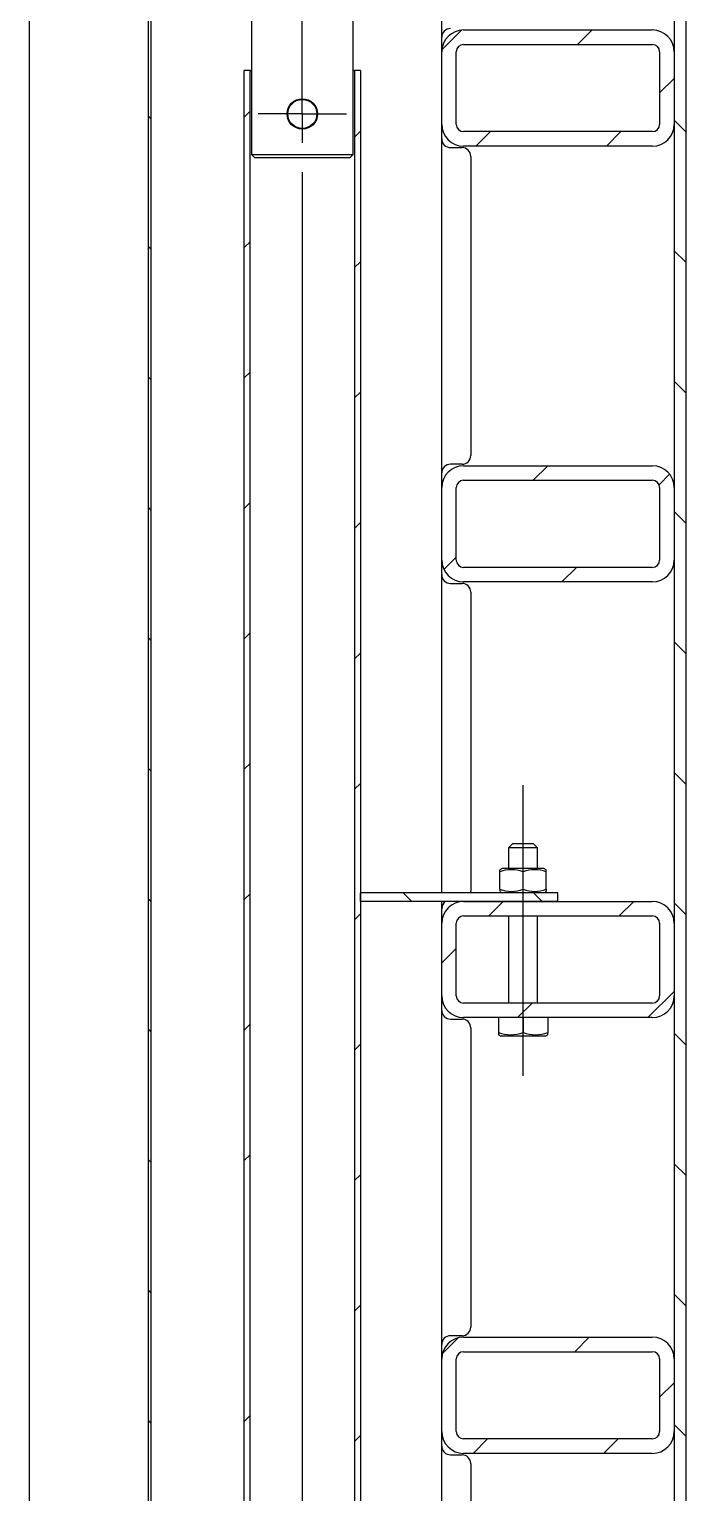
# Model space of a CAD drawing. Header units: millimetres. Extents: x 0 to 594, y 0 to 420.
# Drawn here: x 269.9 to 292.5, y 308.8 to 359.2 of the extents above; entities that cross this region are included whole.
import ezdxf

# ---------------------------------------------------------------- set-up
doc = ezdxf.new("R2010")
doc.units = ezdxf.units.MM
doc.layers.add('FORMAT', color=7, linetype='Continuous')

# ---------------------------------------------------------------- blocks, each defined once
blk = doc.blocks.new('SW_HATCH_0')
at = {"color": 0, "linetype": 'Continuous', "lineweight": 18}
for p, q in [((12.9, 188.015), (13.582, 188.697)), ((17.575, 188.2), (18.075, 188.7)), ((20.397, 186.532), (20.897, 187.032)), ((6.097, 185.703), (6.297, 185.903)), ((2.897, 185.632), (2.797, 185.732)), ((21.297, 185.193), (20.897, 185.593)), ((9.897, 185.012), (10.097, 185.212)), ((14.075, 184.7), (14.575, 185.2)), ((18.565, 184.7), (19.065, 185.2)), ((6.097, 181.212), (6.297, 181.412)), ((2.897, 181.142), (2.797, 181.242)), ((21.297, 180.703), (20.897, 181.103)), ((9.897, 180.522), (10.097, 180.722)), ((6.097, 176.722), (6.297, 176.922)), ((2.897, 176.652), (2.797, 176.752)), ((21.297, 176.212), (20.897, 176.612)), ((9.897, 176.032), (10.097, 176.232)), ((16.046, 173.2), (16.546, 173.7)), ((20.379, 173.044), (20.742, 173.407)), ((6.097, 172.232), (6.297, 172.432)), ((2.897, 172.162), (2.797, 172.262)), ((21.297, 171.722), (20.897, 172.122)), ((9.897, 171.542), (10.097, 171.742)), ((12.971, 170.126), (13.397, 170.552)), ((17.036, 169.7), (17.536, 170.2)), ((2.897, 167.672), (2.797, 167.772)), ((6.097, 167.742), (6.297, 167.942)), ((21.297, 167.232), (20.897, 167.632)), ((9.897, 167.052), (10.097, 167.252)), ((2.897, 163.182), (2.797, 163.282)), ((6.097, 163.252), (6.297, 163.452)), ((9.897, 162.562), (10.097, 162.762)), ((21.297, 162.742), (20.897, 163.142)), ((2.897, 158.691), (2.797, 158.791)), ((6.097, 158.762), (6.297, 158.962)), ((11.869, 158.7), (11.569, 159)), ((14.516, 158.2), (15.016, 158.7)), ((16.359, 158.7), (16.059, 159)), ((19.006, 158.2), (19.506, 158.7)), ((9.897, 158.072), (10.097, 158.272)), ((21.297, 158.252), (20.897, 158.652)), ((12.897, 156.582), (13.397, 157.082)), ((15.506, 154.7), (16.006, 155.2)), ((19.996, 154.7), (20.897, 155.601)), ((2.897, 154.201), (2.797, 154.301)), ((6.097, 154.272), (6.297, 154.472)), ((21.297, 153.762), (20.897, 154.162)), ((9.897, 153.582), (10.097, 153.782)), ((2.897, 149.711), (2.797, 149.811)), ((6.097, 149.782), (6.297, 149.982)), ((21.297, 149.272), (20.897, 149.672)), ((9.897, 149.091), (10.097, 149.291)), ((2.897, 145.221), (2.797, 145.321)), ((21.297, 144.782), (20.897, 145.182)), ((9.897, 144.601), (10.097, 144.801)), ((12.92, 143.134), (13.463, 143.677)), ((17.476, 143.2), (17.976, 143.7)), ((20.397, 141.631), (20.897, 142.131)), ((2.897, 140.731), (2.797, 140.831)), ((6.097, 140.801), (6.297, 141.001)), ((21.297, 140.291), (20.897, 140.691)), ((9.897, 140.111), (10.097, 140.311)), ((13.976, 139.7), (14.476, 140.2)), ((18.467, 139.7), (18.967, 140.2))]:
    blk.add_line(p, q, dxfattribs=at)
blk = doc.blocks.new('SW_CENTERMARKSYMBOL_2')
at = {"layer": 'FORMAT', "color": 0}
for p, q in [((0, 1), (0, 17.718)), ((0, 0), (0, 1)), ((-1, 0), (-1.525, 0)), ((0, 0), (-1, 0)), ((0, 0), (1, 0)), ((0, 0), (0, -1)), ((1, 0), (1.525, 0)), ((0, -2), (0, -167.62))]:
    blk.add_line(p, q, dxfattribs=at)

msp = doc.modelspace()

# ---------------------------------------------------------------- linework, layer by layer
at = {"layer": 'FORMAT'}
for p, q in [((277.559, 374.295), (277.559, 354.895)), ((292.109, 373.985), (292.109, 273.145)), ((292.509, 373.985), (292.509, 273.145)), ((269.909, 371.485), (269.909, 273.035)), ((274.009, 273.235), (274.009, 369.985)), ((274.109, 273.235), (274.109, 369.985)), ((281.059, 354.895), (281.059, 368.348)), ((284.109, 358.435), (284.109, 363.085)), ((284.859, 359.185), (291.359, 359.185)), ((284.109, 355.935), (284.109, 358.435)), ((284.609, 355.935), (284.609, 358.435)), ((284.859, 358.685), (291.359, 358.685)), ((291.609, 358.435), (291.609, 355.935)), ((292.109, 358.435), (292.109, 355.935)), ((277.509, 357.795), (277.309, 357.795)), ((277.309, 287.795), (277.309, 357.795)), ((277.509, 287.795), (277.509, 357.795)), ((277.509, 357.795), (277.559, 357.795)), ((281.059, 357.795), (281.109, 357.795)), ((281.109, 357.795), (281.109, 287.795)), ((281.309, 357.795), (281.109, 357.795)), ((281.309, 357.795), (281.309, 287.795)), ((284.109, 343.435), (284.109, 355.935)), ((291.359, 355.685), (284.859, 355.685)), ((291.359, 355.185), (284.859, 355.185)), ((277.559, 354.895), (277.659, 354.795)), ((277.559, 354.895), (281.059, 354.895)), ((277.659, 354.795), (279.309, 354.795)), ((279.309, 354.795), (280.959, 354.795)), ((280.959, 354.795), (281.059, 354.895)), ((284.409, 355.135), (284.809, 355.135)), ((285.109, 354.835), (285.109, 344.535)), ((284.809, 344.235), (284.409, 344.235)), ((284.859, 344.185), (291.359, 344.185)), ((284.859, 343.685), (291.359, 343.685)), ((284.109, 340.935), (284.109, 343.435)), ((284.609, 340.935), (284.609, 343.435)), ((291.609, 343.435), (291.609, 340.935)), ((292.109, 343.435), (292.109, 340.935)), ((284.109, 329.485), (284.109, 340.935)), ((291.359, 340.685), (284.859, 340.685)), ((284.409, 340.135), (284.809, 340.135)), ((291.359, 340.185), (284.859, 340.185)), ((285.109, 339.835), (285.109, 329.535)), ((286.909, 323.185), (286.909, 333.185)), ((286.559, 331.185), (286.409, 331.035)), ((286.409, 331.035), (286.409, 330.325)), ((287.409, 331.035), (286.409, 331.035)), ((286.559, 331.185), (287.259, 331.185)), ((287.409, 331.035), (287.259, 331.185)), ((287.409, 330.325), (287.409, 331.035)), ((286.189, 330.325), (286.108, 330.278)), ((286.109, 330.207), (286.109, 330.278)), ((286.109, 329.603), (286.109, 330.207)), ((287.629, 330.325), (286.189, 330.325)), ((286.909, 329.603), (286.909, 330.207)), ((287.71, 330.278), (287.629, 330.325)), ((287.709, 330.207), (287.709, 330.276)), ((287.709, 329.603), (287.709, 330.207)), ((281.309, 329.185), (281.309, 329.485)), ((286.189, 329.485), (281.309, 329.485)), ((285.105, 329.485), (285.109, 329.535)), ((286.108, 329.532), (286.189, 329.485)), ((286.109, 329.603), (286.109, 329.534)), ((287.629, 329.485), (286.189, 329.485)), ((287.629, 329.485), (287.71, 329.532)), ((288.109, 329.485), (287.629, 329.485)), ((287.709, 329.603), (287.709, 329.531)), ((288.109, 329.185), (288.109, 329.485)), ((288.109, 329.185), (281.309, 329.185)), ((284.109, 328.435), (284.109, 329.185)), ((284.859, 329.185), (291.359, 329.185)), ((284.859, 328.685), (291.359, 328.685)), ((286.409, 328.685), (286.409, 325.685)), ((287.409, 325.685), (287.409, 328.685)), ((284.109, 325.935), (284.109, 328.435)), ((284.609, 325.935), (284.609, 328.435)), ((291.609, 328.435), (291.609, 325.935)), ((292.109, 328.435), (292.109, 325.935)), ((284.109, 313.435), (284.109, 325.935)), ((291.359, 325.685), (284.859, 325.685)), ((284.409, 325.135), (284.809, 325.135)), ((291.359, 325.185), (284.859, 325.185)), ((286.059, 325.185), (286.059, 324.67)), ((286.909, 325.185), (286.909, 324.67)), ((287.759, 325.185), (287.759, 324.67)), ((285.109, 324.835), (285.109, 314.535)), ((286.059, 324.67), (286.059, 324.599)), ((286.059, 324.594), (286.144, 324.545)), ((287.674, 324.545), (286.144, 324.545)), ((287.674, 324.545), (287.759, 324.594)), ((287.759, 324.599), (287.759, 324.67)), ((284.809, 314.235), (284.409, 314.235)), ((284.859, 314.185), (291.359, 314.185)), ((284.109, 310.935), (284.109, 313.435)), ((284.609, 310.935), (284.609, 313.435)), ((284.859, 313.685), (291.359, 313.685)), ((291.609, 313.435), (291.609, 310.935)), ((292.109, 313.435), (292.109, 310.935)), ((284.109, 299.485), (284.109, 310.935)), ((291.359, 310.685), (284.859, 310.685)), ((284.409, 310.135), (284.809, 310.135)), ((291.359, 310.185), (284.859, 310.185)), ((285.109, 309.835), (285.109, 299.535))]:
    msp.add_line(p, q, dxfattribs=at)
for radius in [0.525, 0.5]:
    msp.add_circle((279.309, 356.295), radius, dxfattribs=at)
for centre, radius, start, end in [((284.409, 358.935), 0.3, 90, 180), ((284.859, 358.435), 0.75, 90, 180), ((291.359, 358.435), 0.75, 360, 90), ((284.859, 358.435), 0.25, 90, 180), ((291.359, 358.435), 0.25, 360, 90), ((284.859, 355.935), 0.75, 180, 270), ((284.859, 355.935), 0.25, 180, 270), ((291.359, 355.935), 0.75, 270, 360), ((291.359, 355.935), 0.25, 270, 360), ((284.409, 355.435), 0.3, 180, 270), ((284.809, 354.835), 0.3, 0, 90), ((284.409, 343.935), 0.3, 90, 180), ((284.859, 343.435), 0.75, 90, 180), ((284.809, 344.535), 0.3, 270, 0), ((291.359, 343.435), 0.75, 360, 90), ((284.859, 343.435), 0.25, 90, 180), ((291.359, 343.435), 0.25, 360, 90), ((284.859, 340.935), 0.75, 180, 270), ((284.859, 340.935), 0.25, 180, 270), ((291.359, 340.935), 0.75, 270, 360), ((291.359, 340.935), 0.25, 270, 360), ((284.409, 340.435), 0.3, 180, 270), ((284.809, 339.835), 0.3, 0, 90), ((286.509, 329.096), 1.181, 70.1979, 109.8021), ((287.309, 329.102), 1.175, 70.1019, 109.8981), ((286.509, 330.714), 1.181, 250.202, 289.798), ((287.309, 330.708), 1.175, 250.1019, 289.8981), ((284.859, 328.435), 0.75, 90, 180), ((284.409, 328.935), 0.3, 123.5573, 180), ((291.359, 328.435), 0.75, 360, 90), ((284.859, 328.435), 0.25, 90, 180), ((291.359, 328.435), 0.25, 360, 90), ((284.859, 325.935), 0.75, 180, 270), ((284.859, 325.935), 0.25, 180, 270), ((291.359, 325.935), 0.75, 270, 360), ((291.359, 325.935), 0.25, 270, 360), ((284.409, 325.435), 0.3, 180, 270), ((284.809, 324.835), 0.3, 0, 90), ((286.484, 325.844), 1.249, 250.1019, 289.8981), ((287.334, 325.844), 1.249, 250.1019, 289.8981), ((284.809, 314.535), 0.3, 270, 0), ((284.409, 313.935), 0.3, 90, 180), ((284.859, 313.435), 0.75, 90, 180), ((291.359, 313.435), 0.75, 360, 90), ((284.859, 313.435), 0.25, 90, 180), ((291.359, 313.435), 0.25, 360, 90), ((284.859, 310.935), 0.75, 180, 270), ((284.859, 310.935), 0.25, 180, 270), ((291.359, 310.935), 0.75, 270, 360), ((291.359, 310.935), 0.25, 270, 360), ((284.409, 310.435), 0.3, 180, 270), ((284.809, 309.835), 0.3, 0, 90)]:
    msp.add_arc(centre, radius, start, end, dxfattribs=at)

# ---------------------------------------------------------------- block references
for name, p in [('SW_HATCH_0', (271.212, 170.485)), ('SW_CENTERMARKSYMBOL_2', (279.309, 356.295))]:
    msp.add_blockref(name, p, dxfattribs=at)

doc.saveas('drawing.dxf')
